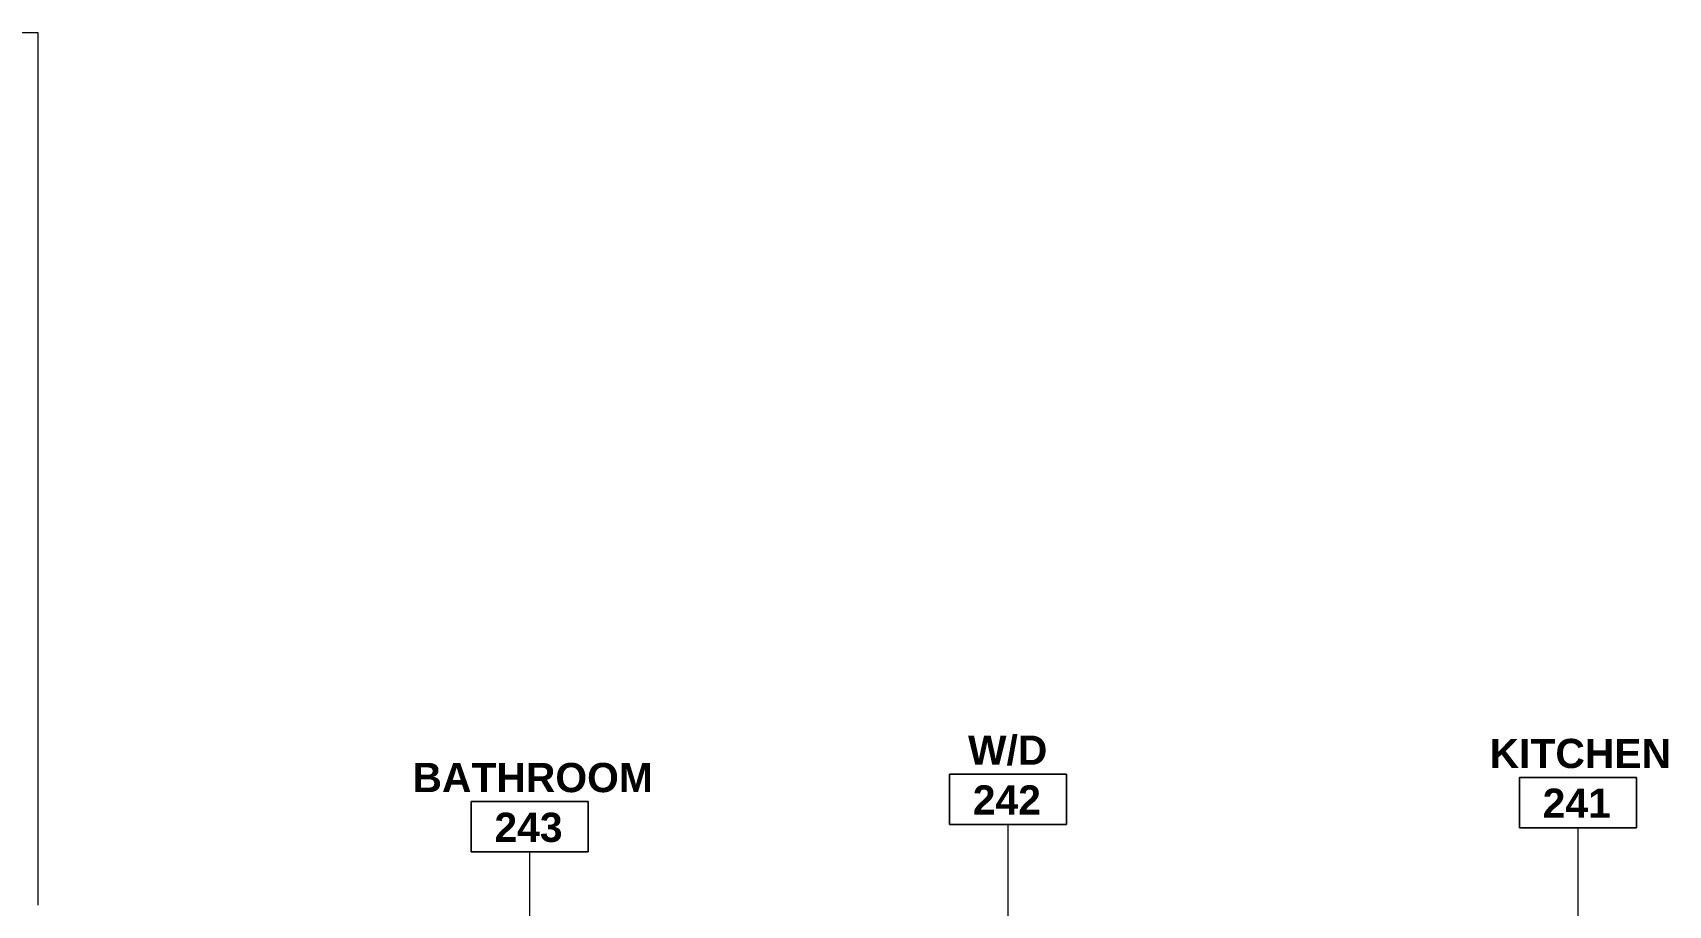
# Model space of a CAD drawing. Header units: inches. Extents: x -529 to 1015, y -2066 to -1239.
# Drawn here: x -110.6 to 141.2, y -1684.7 to -1550.4 of the extents above; entities that cross this region are included whole.
import ezdxf

# ---------------------------------------------------------------- set-up
doc = ezdxf.new("R2010")
doc.units = ezdxf.units.IN
doc.header["$MEASUREMENT"] = 0
doc.layers.add('A-AREA-IDEN', color=2, linetype='Continuous', lineweight=9)
doc.layers.add('A-ROOF', color=132, linetype='Continuous', lineweight=18)
doc.styles.add('Swis721 Lt BT_B', font='', dxfattribs={"height": 4.5})
doc.styles.get('Swis721 Lt BT_B').set_extended_font_data('Swis721 Lt BT', bold=True)

# ---------------------------------------------------------------- blocks, each defined once
blk = doc.blocks.new('Room Tag - Room Name and Number-3379422-2ND FLOOR - POWER _ SIGNAL')
at = {"layer": 'A-AREA-IDEN'}
for p, q in [((-0.1881, -0.1636), (-0.1881, -0.0018)), ((-0.1881, -0.0018), (0.1869, -0.0018)), ((0.1869, -0.0018), (-0.1881, -0.0018)), ((-0.1881, -0.0018), (-0.1881, -0.1636)), ((0.1869, -0.0018), (0.1869, -0.1636)), ((0.1869, -0.1636), (0.1869, -0.0018)), ((0.1869, -0.1636), (-0.1881, -0.1636)), ((-0.1881, -0.1636), (0.1869, -0.1636))]:
    blk.add_line(p, q, dxfattribs=at)

msp = doc.modelspace()

# ---------------------------------------------------------------- linework, layer by layer
at = {"layer": 'A-AREA-IDEN'}
for p, q in [((39.57, -1716.4), (39.57, -1672.3)), ((127.34, -1727.24), (127.34, -1672.8)), ((-34.05, -1738.54), (-34.05, -1676.51))]:
    msp.add_line(p, q, dxfattribs=at)
at = {"layer": 'A-ROOF'}
for p, q in [((-109.75, -1550.37), (-277.95, -1550.37)), ((-109.75, -1684.72), (-109.75, -1550.37))]:
    msp.add_line(p, q, dxfattribs=at)

# ---------------------------------------------------------------- block references
at = {"layer": 'A-AREA-IDEN', "xscale": 47.99999999999997, "yscale": 47.99999999999997, "zscale": 47.99999999999997}
for p in [(39.6, -1664.45), (127.34, -1664.95), (-34.05, -1668.66)]:
    msp.add_blockref('Room Tag - Room Name and Number-3379422-2ND FLOOR - POWER _ SIGNAL', p, dxfattribs=at)

# ---------------------------------------------------------------- texts
at = {"layer": 'A-AREA-IDEN', "char_height": 4.5, "attachment_point": 1, "style": 'Swis721 Lt BT_B'}
for s, insert, width in [('W/D', (33.41, -1658.59), 14.847), ('KITCHEN', (113.72, -1659.09), 32.8755), ('BATHROOM', (-52.12, -1662.8), 43.632), ('242', (34.15, -1666.25), 12.726), ('241', (121.89, -1666.75), 12.726), ('243', (-39.5, -1670.46), 12.726)]:
    msp.add_mtext(s, dxfattribs=dict(at, insert=insert, width=width))

doc.saveas('drawing.dxf')
